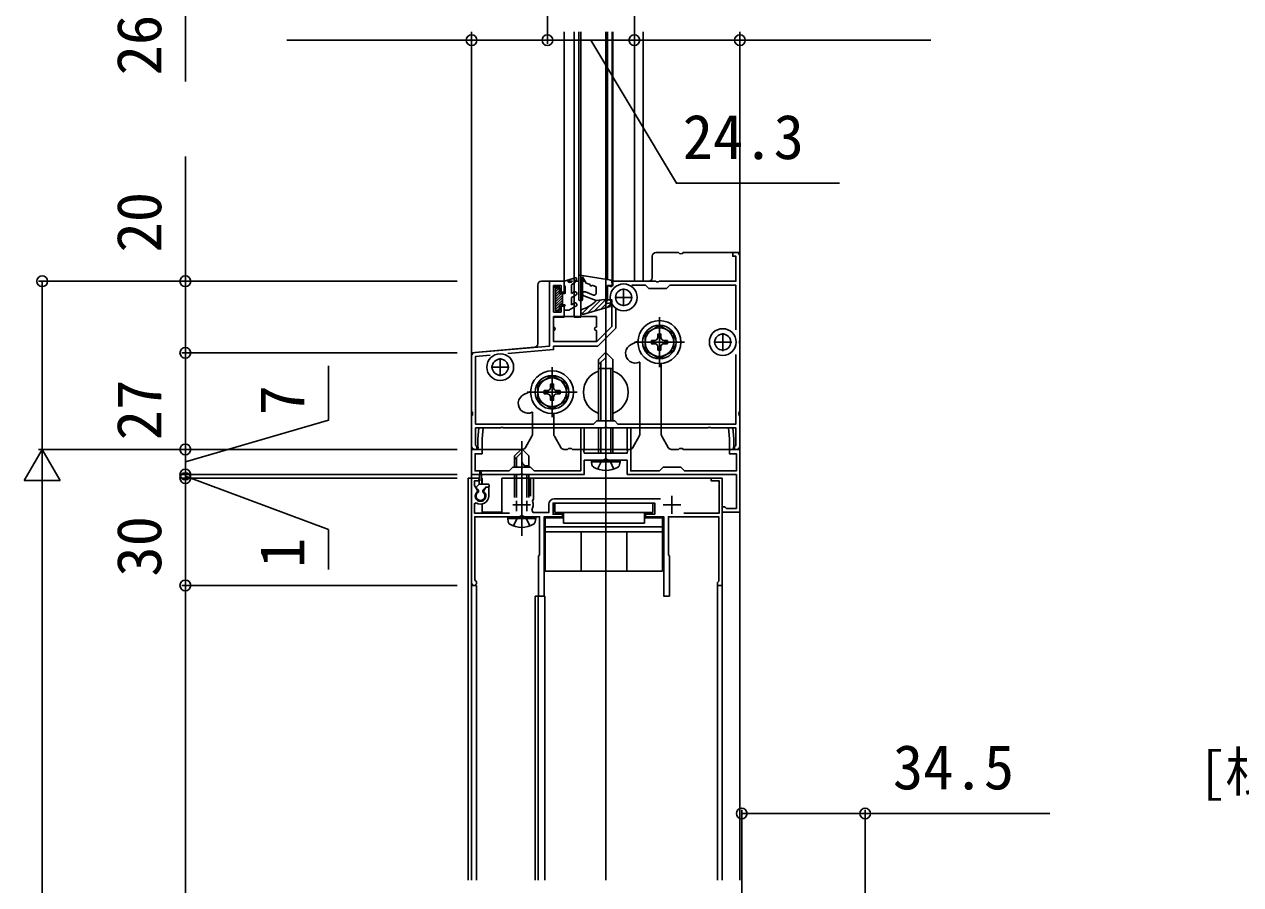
# Model space of a CAD drawing. Units: millimetres, scale not verified. Extents: x -875 to 875, y -1300 to 1294.
# Drawn here: x -676.9 to -336.9, y -110.2 to 130.3 of the extents above; entities that cross this region are included whole.
import ezdxf
from ezdxf.enums import TextEntityAlignment as Align

# ---------------------------------------------------------------- set-up
doc = ezdxf.new("R2010")
doc.units = ezdxf.units.MM
doc.header["$LTSCALE"] = 8
for name, color, linetype in [('0-2_USER1', 3, 'Continuous'), ('0-3_YKK_11', 7, 'Continuous'), ('0-4_YKK_12', 2, 'Continuous'), ('0-5_YKK_13', 4, 'Continuous'), ('0-6_YKK_D', 6, 'Continuous')]:
    doc.layers.add(name, color=color, linetype=linetype)
doc.styles.add('ＭＳ ゴシック', font='')
doc.styles.get('ＭＳ ゴシック').set_extended_font_data('MS Gothic')

msp = doc.modelspace()

# ---------------------------------------------------------------- linework, layer by layer
at = {"layer": '0-2_USER1'}
for p, q in [((-528.7, 56.858), (-527.2, 56.858)), ((-528.4, 50.158), (-528.4, 56.958))]:
    msp.add_line(p, q, dxfattribs=at)
at = {"layer": '0-3_YKK_11'}
for p, q in [((-509.4, 56.458), (-509.4, 51.458)), ((-511.9, 53.958), (-506.9, 53.958)), ((-484.2, 41.458), (-479.2, 41.458)), ((-481.7, 43.958), (-481.7, 38.958)), ((-546.4, 34.458), (-541.4, 34.458)), ((-543.9, 36.958), (-543.9, 31.958)), ((-537.9, -1.542), (-537.9, -6.542)), ((-499.072, -2.342), (-528.8, -2.342)), ((-495.9, -1.542), (-495.9, -6.542)), ((-540.4, -4.042), (-535.4, -4.042)), ((-498.4, -4.042), (-493.4, -4.042))]:
    msp.add_line(p, q, dxfattribs=at)
for points in [[(-476.9, 11.458), (-476.9, 41), (-477.02, 41.183), (-477.02, 41.733), (-476.9, 41.916), (-476.9, 66.458), (-478.9, 66.458), (-478.9, 65.458), (-478, 65.458), (-478, 58.458), (-499.442, 58.458), (-499.625, 58.338), (-500.175, 58.338), (-500.358, 58.458), (-512.4, 58.458), (-512.4, 57.258), (-513.9, 57.258), (-513.9, 53.258), (-512.7, 53.258), (-512.7, 45.814), (-516.855, 41.658), (-529, 41.658), (-529, 48.458), (-526, 48.458), (-526, 51.458), (-526.9, 51.458), (-526.9, 49.858), (-529, 49.858), (-529, 57.258), (-526.9, 57.258), (-526.9, 55.458), (-526, 55.458), (-526, 58.458), (-530.1, 58.458), (-530.1, 40.365), (-551.9, 38.458), (-551.9, 11.458), (-550.4, 11.458), (-550.4, 12.158), (-550.64, 12.452)], [(-507.102, 57.358), (-503.3, 57.358), (-502.4, 56.458), (-497.4, 56.458), (-496.5, 57.358), (-478, 57.358), (-478, 44.906)], [(-541.737, 38.243), (-529, 39.357), (-529, 40.358), (-516.6, 40.358), (-511.6, 45.358), (-511.6, 50.672)], [(-478, 38.01), (-478, 18.558), (-511, 18.558), (-511.9, 19.458), (-516.9, 19.458), (-517.8, 18.558), (-550.8, 18.558), (-550.8, 37.45), (-546.687, 37.81)], [(-477.9, 4.458), (-508.4, 4.458), (-508.4, 8.458), (-513.942, 8.458), (-514.125, 8.578), (-514.675, 8.578), (-514.858, 8.458), (-520.4, 8.458), (-520.4, 4.458), (-537.442, 4.458), (-537.625, 4.578), (-538.175, 4.578), (-538.358, 4.458), (-551.9, 4.458), (-551.9, 11.458), (-550.15, 11.458), (-550.03, 12.033), (-550.15, 12.216), (-550.15, 14.458), (-549.888, 17.458), (-548.683, 17.458), (-548.95, 14.406), (-548.95, 10.258), (-550.9, 10.258), (-550.9, 5.458), (-541.4, 5.458), (-540.4, 6.458), (-535.4, 6.458), (-534.4, 5.458), (-521.4, 5.458), (-521.4, 17.458), (-520.4, 17.458), (-520.4, 11.216), (-520.52, 11.033), (-520.4, 10.458), (-508.4, 10.458), (-508.28, 11.033), (-508.4, 11.216), (-508.4, 17.458), (-507.4, 17.458)], [(-550.64, 12.452), (-550.8, 12.648), (-550.8, 17.458), (-543.858, 17.458), (-543.675, 17.578), (-543.125, 17.578), (-542.942, 17.458), (-514.858, 17.458), (-514.675, 17.578), (-514.125, 17.578), (-513.942, 17.458), (-485.858, 17.458), (-485.675, 17.578), (-485.125, 17.578), (-484.942, 17.458), (-478, 17.458), (-478, 12.648), (-478.16, 12.452), (-478.4, 12.158), (-478.4, 11.458), (-476.9, 11.458)], [(-507.4, 17.458), (-507.4, 5.458), (-499.4, 5.458), (-498.4, 6.458), (-493.4, 6.458), (-492.4, 5.458), (-477.9, 5.458), (-477.9, 10.258), (-479.85, 10.258), (-479.85, 14.406), (-480.117, 17.458), (-478.912, 17.458), (-478.65, 14.458), (-478.65, 12.216), (-478.77, 12.033), (-478.65, 11.458), (-476.9, 11.458), (-476.9, -6.042), (-481.9, -6.042), (-481.9, -4.542), (-481.2, -4.542), (-480.904, -4.792), (-480.608, -5.042), (-477.9, -5.042), (-477.9, 4.458)], [(-550.356, -0.386), (-550.287, -0.005), (-551.1, 1.403), (-551.1, 2.658), (-549.9, 2.658), (-549.9, 3.458), (-551.9, 3.458), (-551.9, -25.842)], [(-550.85, -25.236), (-551, -24.976), (-551, -7.342), (-532.9, -7.342), (-532.9, -18.042), (-533.2, -18.342), (-533.2, -29.542), (-531.6, -29.542), (-531.6, -7.342), (-526.5, -7.342), (-526.5, -6.642), (-529.1, -6.642), (-529.1, -3.542), (-500.7, -3.542), (-500.7, -6.642), (-503.3, -6.642), (-503.3, -7.342), (-498.2, -7.342), (-498.2, -29.542), (-496.6, -29.542), (-496.6, -18.342), (-496.9, -18.042), (-496.9, -7.342), (-482.8, -7.342), (-482.8, -25.342), (-483, -25.542), (-483.2, -25.742), (-483.2, -26.542), (-481.9, -26.542), (-481.9, 3.458), (-484.9, 3.458), (-484.9, 2.658), (-482.7, 2.658), (-482.7, -6.342), (-492.614, -6.342)], [(-534.861, -3.041), (-534.738, -2.694), (-534.6, -2.442), (-534.6, 3.458), (-535.4, 3.458), (-535.4, -1.642)], [(-547.1, -1.542), (-547.1, 0.958), (-547.957, 0.958), (-548.513, -0.005), (-548.444, -0.386)], [(-541.299, -6.342), (-551.1, -6.342), (-551.1, -3.733), (-550.638, -3.48)], [(-530.3, -3.842), (-530.3, -6.142), (-534.727, -6.142), (-535.079, -5.553)]]:
    msp.add_lwpolyline(points, dxfattribs=at)
for centre, radius, start, end in [((-549.4, -1.542), 1.5, 129.59406, 50.40594), ((-549.4, -1.542), 2.3, 237.42101, 0.00001), ((-537.9, -4.042), 3.2, 331.82135, 18.23426), ((-528.8, -3.842), 1.5, 90.00001, 179.99999), ((-551.2, -25.842), 0.7, 180.00001, 60)]:
    msp.add_arc(centre, radius, start, end, dxfattribs=at)
at = {"layer": '0-4_YKK_12'}
for p, q in [((-551.9, 128.158), (-551.9, 24.158)), ((-526.007, 58.458), (-526.007, 128.158)), ((-514.4, 128.158), (-514.4, -108.921)), ((-513.907, 58.955), (-513.907, 128.158)), ((-512.407, 58.458), (-512.407, 128.158)), ((-506.407, 58.458), (-506.407, 128.158)), ((-503.907, 58.458), (-503.907, 128.158)), ((-476.9, -108.921), (-476.9, 128.158)), ((-476.9, 65.958), (-476.9, 128.158)), ((-526.007, 58.458), (-525.977, 58.458)), ((-525.114, 58.458), (-523.686, 58.458)), ((-522.853, 58.458), (-521.901, 58.458)), ((-520.901, 58.458), (-520.16, 58.458)), ((-512.773, 58.458), (-503.907, 58.458)), ((-551.9, 23.958), (-551.9, -108.921)), ((-549.68, 3.458), (-552.9, 3.458)), ((-552.9, 3.458), (-552.9, -108.921)), ((-548.9, 3.458), (-549.119, 3.458)), ((-548.9, 3.458), (-548.9, 1.758)), ((-543.4, 3.458), (-543.4, -6.042)), ((-481.9, 3.458), (-543.4, 3.458)), ((-481.9, 3.458), (-481.9, -108.921)), ((-548.9, -3.787), (-548.9, -6.042)), ((-548.9, -6.042), (-543.4, -6.042)), ((-550.5, -26.542), (-551.9, -26.542)), ((-550.5, -26.542), (-550.5, -108.921)), ((-483.2, -26.542), (-483.2, -108.921)), ((-481.9, -26.542), (-483.2, -26.542)), ((-534.1, -29.542), (-534.1, -108.921)), ((-531.4, -29.542), (-534.1, -29.542)), ((-533.3, -29.542), (-533.3, -108.921)), ((-531.4, -29.542), (-531.4, -108.921))]:
    msp.add_line(p, q, dxfattribs=at)
at = {"layer": '0-5_YKK_13'}
for p, q in [((-523.207, 48.458), (-523.207, 128.158)), ((-521.908, 59.851), (-521.908, 128.158)), ((-521.407, 48.458), (-521.407, 128.158)), ((-512.607, 57.895), (-512.607, 128.158)), ((-501.4, 65.458), (-501.4, 59.458)), ((-500.4, 66.458), (-494.114, 66.458)), ((-492.686, 66.458), (-477.9, 66.458)), ((-476.9, 65.458), (-476.9, 22.172)), ((-532.4, 58.458), (-525.977, 58.458)), ((-526, 58.451), (-522.89, 59.437)), ((-526, 58.451), (-526, 57.451)), ((-524, 57.451), (-523.031, 58.151)), ((-522.54, 59.001), (-523.031, 58.151)), ((-522.853, 58.458), (-521.901, 58.458)), ((-521.901, 53.351), (-521.901, 59.851)), ((-513.446, 58.883), (-521.555, 60.147)), ((-520.901, 59.742), (-520.901, 53.351)), ((-520.901, 59.742), (-519.867, 57.951)), ((-520.901, 58.458), (-520.16, 58.458)), ((-518.782, 57.559), (-519.867, 57.951)), ((-512.773, 58.458), (-502.4, 58.458)), ((-512.6, 57.895), (-512.6, 57.251)), ((-533.4, 57.458), (-533.4, 40.993)), ((-528.4, 56.222), (-527.971, 56.651)), ((-528.4, 56.651), (-528.4, 50.251)), ((-527.3, 56.651), (-528.4, 56.651)), ((-528.4, 55.515), (-527.3, 56.615)), ((-528.4, 54.808), (-527.3, 55.908)), ((-528.4, 54.101), (-527.3, 55.201)), ((-528.4, 53.394), (-526.742, 55.051)), ((-528.4, 52.687), (-526.5, 54.587)), ((-527.3, 56.651), (-527.3, 55.051)), ((-527.3, 55.051), (-525.7, 55.051)), ((-526.5, 55.051), (-526.5, 51.851)), ((-526, 57.451), (-525.7, 56.931)), ((-525.7, 56.931), (-525.7, 55.051)), ((-524, 57.451), (-524, 55.051)), ((-524, 55.051), (-523.25, 55.484)), ((-522.75, 54.618), (-524, 53.896)), ((-517.1, 53.051), (-520.52, 54.392)), ((-517.782, 54.608), (-520.082, 55.51)), ((-517.1, 56.951), (-518.218, 57.355)), ((-517.1, 56.951), (-517.1, 55.073)), ((-513.9, 57.251), (-513.9, 53.451)), ((-513.9, 57.251), (-512.99, 56.965)), ((-528.4, 51.979), (-526.5, 53.879)), ((-528.4, 51.272), (-526.5, 53.172)), ((-528.4, 50.565), (-527.3, 51.665)), ((-527.3, 51.851), (-525.7, 51.851)), ((-527.3, 51.851), (-527.3, 50.251)), ((-527.114, 51.851), (-526.5, 52.465)), ((-526, 51.331), (-525.7, 51.851)), ((-526, 51.331), (-526, 50.351)), ((-522.75, 51.477), (-524.7, 50.351)), ((-524, 53.896), (-524, 51.91)), ((-524, 51.91), (-523.25, 52.343)), ((-521.201, 53.051), (-521.601, 53.051)), ((-518.971, 51.472), (-521.08, 49.363)), ((-513.2, 51.451), (-520.5, 49.28)), ((-515.894, 53.202), (-519.526, 49.57)), ((-514.355, 53.394), (-517.609, 50.14)), ((-513.9, 53.451), (-517.1, 53.051)), ((-514.201, 52.201), (-515.692, 50.71)), ((-513.2, 51.855), (-513.775, 51.28)), ((-513.2, 51.451), (-513.2, 52.451)), ((-529.007, 48.658), (-517.007, 48.658)), ((-529.007, 45.658), (-529.007, 48.658)), ((-528.4, 50.251), (-527.3, 50.251)), ((-528.007, 50.251), (-527.3, 50.958)), ((-526, 50.351), (-524.7, 50.351)), ((-521.4, 48.458), (-523.2, 48.458)), ((-517.007, 48.658), (-517.007, 45.658)), ((-499.4, 48.459), (-499.4, 34.459)), ((-517.007, 44.658), (-517.007, 41.658)), ((-507.269, 40.823), (-505.395, 41.697)), ((-492.4, 41.459), (-506.4, 41.459)), ((-551.9, 37.542), (-551.9, 22.172)), ((-550.987, 38.538), (-534.313, 39.997)), ((-529.4, 34.458), (-529.4, 20.458)), ((-516.4, 35.194), (-514.4, 37.194)), ((-516.4, 34.058), (-512.4, 34.058)), ((-515.8, 19.458), (-515.8, 35.794)), ((-513, 19.458), (-513, 34.058)), ((-504.944, 35.838), (-504.9, 35.859)), ((-504.9, 35.859), (-504.9, 15.623)), ((-498.9, 35.479), (-498.9, 15.623)), ((-537.269, 26.823), (-535.395, 27.697)), ((-522.4, 27.458), (-536.4, 27.458)), ((-551.9, 20.744), (-551.9, 12.458)), ((-534.944, 21.838), (-534.9, 21.859)), ((-534.9, 21.859), (-534.9, 15.623)), ((-528.9, 21.479), (-528.9, 15.623)), ((-476.9, 20.744), (-476.9, 12.458)), ((-516.4, 10.458), (-516.4, 17.458)), ((-515.8, 10.458), (-515.8, 17.458)), ((-513, 10.458), (-513, 17.458)), ((-512.4, 10.458), (-512.4, 17.458)), ((-537.9, -12.684), (-537.9, 13.793)), ((-536.861, 11.958), (-535.034, 15.123)), ((-526.938, 11.958), (-528.766, 15.123)), ((-506.861, 11.958), (-505.034, 15.123)), ((-496.938, 11.958), (-498.766, 15.123)), ((-542.395, 11.458), (-550.9, 11.458)), ((-542.395, 11.458), (-537.727, 11.458)), ((-539.9, 9.658), (-537.9, 11.658)), ((-539.9, 8.658), (-537.9, 10.658)), ((-535.9, 9.658), (-537.9, 11.658)), ((-537.9, 11.658), (-537.9, 8.191)), ((-526.072, 11.458), (-525.114, 11.458)), ((-523.686, 11.458), (-507.727, 11.458)), ((-496.072, 11.458), (-494.114, 11.458)), ((-492.686, 11.458), (-491.4, 11.458)), ((-491.4, 11.458), (-477.9, 11.458)), ((-539.9, 9.658), (-539.9, 6.458)), ((-539.3, 6.458), (-539.3, 9.258)), ((-536.567, 6.858), (-535.9, 6.858)), ((-536.5, 6.458), (-536.5, 6.858)), ((-535.9, 6.458), (-535.9, 9.658)), ((-518.4, 7.958), (-518.259, 7.156)), ((-510.4, 7.958), (-510.541, 7.156)), ((-510.4, 7.958), (-510.488, 8.458)), ((-549.8, 1.758), (-549.549, 5.319)), ((-549, 1.758), (-549.25, 5.319)), ((-539.9, 4.458), (-539.9, -1.942)), ((-539.3, -1.971), (-539.3, 4.458)), ((-536.5, -1.971), (-536.5, 4.458)), ((-535.9, -1.942), (-535.9, 4.458)), ((-550.509, 0.97), (-549.8, 1.758)), ((-550, 0.058), (-550.498, 0.557)), ((-550, -0.445), (-550, 0.058)), ((-547.3, 1.758), (-549.8, 1.758)), ((-548.8, 0.058), (-547.9, 0.958)), ((-548.8, -0.445), (-548.8, 0.058)), ((-547.3, 0.958), (-547.9, 0.958)), ((-547, 1.458), (-547, 1.258)), ((-539.3, -5.791), (-539.3, -2.91)), ((-536.5, -5.791), (-536.5, -2.91)), ((-501.2, -6.142), (-528.6, -6.142)), ((-526.2, -9.142), (-526.2, -6.142)), ((-503.6, -9.142), (-503.6, -6.142)), ((-541.812, -7.842), (-541.64, -8.817)), ((-534.076, -7.342), (-541.724, -7.342)), ((-540.2, -9.921), (-539.045, -7.605)), ((-539.045, -7.605), (-537.9, -6.996)), ((-536.755, -7.605), (-537.9, -6.996)), ((-535.6, -9.921), (-536.755, -7.605)), ((-533.988, -7.842), (-534.16, -8.817)), ((-533.988, -7.842), (-534.076, -7.342)), ((-526.2, -7.642), (-531.3, -7.642)), ((-498.5, -10.142), (-531.3, -10.142)), ((-503.6, -9.142), (-526.2, -9.142)), ((-498.5, -7.642), (-503.6, -7.642)), ((-498.5, -22.542), (-498.5, -7.642)), ((-498.5, -11.542), (-531.3, -11.542)), ((-521.3, -22.542), (-521.3, -11.542)), ((-508.5, -22.542), (-508.5, -11.542))]:
    msp.add_line(p, q, dxfattribs=at)
for points in [[(-513.2, 52.451), (-514.4, 52.151), (-513.9, 53.451)], [(-517.007, 41.658), (-529.007, 41.658), (-529.007, 44.658)], [(-500.72, 41.899), (-501.65, 41.899), (-501.65, 41.019), (-500.72, 41.019)], [(-498.96, 42.779), (-498.96, 43.709), (-499.84, 43.709), (-499.84, 42.779)], [(-498.08, 41.019), (-497.15, 41.019), (-497.15, 41.899), (-498.08, 41.899)], [(-516.4, 19.458), (-516.4, 36.608), (-514.55, 38.458), (-514.25, 38.458)], [(-512.4, 19.458), (-512.4, 36.608), (-514.25, 38.458)], [(-499.84, 40.139), (-499.84, 39.209), (-498.96, 39.209), (-498.96, 40.139)], [(-530.72, 27.898), (-531.65, 27.898), (-531.65, 27.018), (-530.72, 27.018)], [(-528.96, 28.778), (-528.96, 29.708), (-529.84, 29.708), (-529.84, 28.778)], [(-528.08, 27.018), (-527.15, 27.018), (-527.15, 27.898), (-528.08, 27.898)], [(-529.84, 26.138), (-529.84, 25.208), (-528.96, 25.208), (-528.96, 26.138)], [(-510.4, 7.958), (-518.4, 7.958), (-518.312, 8.458), (-510.488, 8.458)], [(-514.4, 8.842), (-515.587, 8.211), (-516.7, 5.979)], [(-514.4, 8.842), (-513.213, 8.211), (-512.1, 5.979)], [(-501.2, -6.142), (-501.2, -3.542), (-528.6, -3.542), (-528.6, -6.142)], [(-533.988, -7.842), (-541.812, -7.842), (-541.724, -7.342)], [(-531.3, -7.642), (-531.3, -22.542), (-498.5, -22.542)]]:
    msp.add_lwpolyline(points, dxfattribs=at)
for points in [[(-499.4, 46.077), (-503.4, 43.768), (-503.4, 39.149), (-499.4, 36.84), (-495.4, 39.149), (-495.4, 43.768)], [(-529.4, 32.077), (-533.4, 29.768), (-533.4, 25.149), (-529.4, 22.839), (-525.4, 25.149), (-525.4, 29.768)]]:
    msp.add_lwpolyline(points, close=True, dxfattribs=at)
for centre, radius in [((-509.4, 53.958), 3.75), ((-509.4, 53.958), 2.25), ((-499.4, 41.459), 6), ((-499.4, 41.459), 4.7), ((-499.4, 41.459), 4), ((-481.7, 41.458), 3.75), ((-481.7, 41.458), 2.25), ((-543.9, 34.458), 3.75), ((-543.9, 34.458), 2.25), ((-529.4, 27.458), 6), ((-529.4, 27.458), 4.7), ((-529.4, 27.458), 4)]:
    msp.add_circle(centre, radius, dxfattribs=at)
for centre, radius, start, end in [((-500.4, 65.458), 1, 90, 180), ((-493.4, 67.158), 1, 224.427, 315.573), ((-477.9, 65.458), 1, 0, 90), ((-532.4, 57.458), 1, 90, 180), ((-524.4, 59.158), 1, 224.427, 315.573), ((-522.8, 59.151), 0.3, 329.99576, 107.58989), ((-521.601, 59.851), 0.3, 81.13685, 180), ((-513.6, 57.895), 1, 360, 81.13685), ((-502.4, 59.458), 1, 270, 0), ((-523, 55.051), 0.5, 299.99999, 119.99999), ((-520.301, 54.951), 0.6, 68.58523, 248.58523), ((-518.5, 57.457), 0.3, 160.132, 340.132), ((-517.6, 55.073), 0.5, 248.58523, 0), ((-512.9, 57.251), 0.3, 252.5424, 360), ((-523, 51.91), 0.5, 299.99999, 119.99999), ((-521.601, 53.351), 0.3, 180, 270), ((-521.201, 53.351), 0.3, 270, 0), ((-523.134, 58.304), 8, 286.24741, 318.96135), ((-520.7, 49.951), 0.7, 106.24741, 286.56104), ((-529.007, 45.158), 0.5, 270, 90), ((-517.007, 45.158), 0.5, 90, 270), ((-534.4, 40.993), 1, 275, 0), ((-506.106, 38.331), 2.75, 115, 295), ((-500.72, 42.779), 0.88, 270, 0), ((-500.72, 40.139), 0.88, 0, 90), ((-498.08, 42.779), 0.88, 180, 270), ((-498.08, 40.139), 0.88, 90, 180), ((-550.9, 37.542), 1, 95, 180), ((-514.4, 27.458), 6.25, 108.66519, 251.33481), ((-514.4, 27.458), 6.25, 288.66066, 71.33934), ((-530.72, 28.778), 0.88, 270, 0), ((-528.08, 28.778), 0.88, 180, 270), ((-536.106, 24.331), 2.75, 115, 295), ((-530.72, 26.138), 0.88, 0, 90), ((-528.08, 26.138), 0.88, 90, 180), ((-552.6, 21.458), 1, 314.427, 45.573), ((-476.2, 21.458), 1, 134.427, 225.573), ((-535.9, 15.623), 1, 330, 360), ((-527.9, 15.623), 1, 180, 210), ((-505.9, 15.623), 1, 330, 0), ((-497.9, 15.623), 1, 180, 210), ((-550.9, 12.458), 1, 180, 270), ((-537.727, 12.458), 1, 270, 330), ((-526.072, 12.458), 1, 210, 270), ((-524.4, 10.758), 1, 44.427, 135.573), ((-507.727, 12.458), 1, 270, 330), ((-496.072, 12.458), 1, 210, 270), ((-493.4, 10.758), 1, 44.427, 135.573), ((-477.9, 12.458), 1, 270, 0), ((-536.567, 8.191), 1.333, 180, 270), ((-517.372, 7.312), 0.9, 190, 237.94412), ((-511.428, 7.312), 0.9, 302.05588, 350), ((-549.4, 5.308), 0.15, 4.02199, 175.97804), ((-514.4, 12.058), 6.5, 237.94412, 302.05588), ((-550.286, 0.769), 0.3, 138.01099, 225.00089), ((-547.3, 1.458), 0.3, 0, 90), ((-547.3, 1.258), 0.3, 270, 0), ((-549.4, -1.542), 1.25, 118.68621, 61.31597), ((-540.754, -8.66), 0.9, 190, 239.36409), ((-537.9, -3.842), 6.5, 239.36409, 300.63591), ((-535.046, -8.66), 0.9, 300.63591, 350)]:
    msp.add_arc(centre, radius, start, end, dxfattribs=at)
at = {"layer": '0-6_YKK_D'}
for p, q in [((-530.707, 164.858), (-530.707, 124.858)), ((-506.407, 164.858), (-506.407, 124.858)), ((-530.707, 125.858), (-506.407, 125.858)), ((-555.9, 58.458), (-672.9, 58.458)), ((-671.9, 58.458), (-671.9, 11.458)), ((-555.9, 58.458), (-632.9, 58.458)), ((-555.9, 38.458), (-632.9, 38.458)), ((-555.9, 38.458), (-632.9, 38.458)), ((-631.9, 38.458), (-631.9, 11.458)), ((-671.9, 11.458), (-676.9, 2.798)), ((-555.9, 11.458), (-672.9, 11.458)), ((-555.9, 11.458), (-672.9, 11.458)), ((-671.9, 11.458), (-666.9, 2.798)), ((-671.9, 11.458), (-671.9, -5.862)), ((-555.9, 11.458), (-632.9, 11.458)), ((-555.9, 11.458), (-632.9, 11.458)), ((-631.9, 11.458), (-631.9, 4.458)), ((-631.9, 4.458), (-631.9, 10.458)), ((-555.9, 4.458), (-632.9, 4.458)), ((-555.9, 4.458), (-632.9, 4.458)), ((-555.9, 3.458), (-632.9, 3.458)), ((-555.9, 3.458), (-632.9, 3.458)), ((-631.9, 4.458), (-631.9, 3.458)), ((-631.9, 4.458), (-631.9, 3.458)), ((-631.9, 3.458), (-631.9, -2.542)), ((-631.9, 3.458), (-631.9, -26.542)), ((-676.9, 2.798), (-666.9, 2.798)), ((-671.9, 1.458), (-671.9, -558.3)), ((-555.9, -26.542), (-632.9, -26.542)), ((-555.9, -26.542), (-632.9, -26.542)), ((-631.9, -220.3), (-631.9, -26.542)), ((-476.4, -170.3), (-476.4, -89.3)), ((-441.9, -170.3), (-441.9, -89.3))]:
    msp.add_line(p, q, dxfattribs=at)
for points in [[(-631.9, 192.358), (-631.9, 165.858), (-631.9, 114.256)], [(-530.707, 125.858), (-551.9, 125.858), (-603.502, 125.858)], [(-518.557, 125.858), (-494.653, 85.858), (-449.051, 85.858)], [(-506.407, 125.858), (-476.9, 125.858), (-423.503, 125.858)], [(-631.9, 38.458), (-631.9, 58.458), (-631.9, 93.355)], [(-631.9, 7.958), (-591.9, 19.605), (-591.9, 34.781)], [(-631.9, 3.958), (-591.9, -10.94), (-591.9, -22.06)], [(-476.4, -90.3), (-441.9, -90.3), (-390.298, -90.3)]]:
    msp.add_lwpolyline(points, dxfattribs=at)
for centre in [(-551.9, 125.858), (-530.707, 125.858), (-530.707, 125.858), (-506.407, 125.858), (-506.407, 125.858), (-476.9, 125.858), (-671.9, 58.458), (-631.9, 58.458), (-631.9, 38.458), (-631.9, 38.458), (-631.9, 11.458), (-631.9, 11.458), (-631.9, 4.458), (-631.9, 4.458), (-631.9, 3.458), (-631.9, 3.458), (-631.9, -26.542), (-631.9, -26.542), (-476.4, -90.3), (-441.9, -90.3)]:
    msp.add_circle(centre, 1.5, dxfattribs=at)

# ---------------------------------------------------------------- texts
at = {"layer": '0-2_USER1', "style": 'ＭＳ ゴシック'}
msp.add_text('[根太A：4尺の場合]', height=11, dxfattribs=at).set_placement((-348.705, -87.442), align=Align.BOTTOM_LEFT)
at = {"layer": '0-6_YKK_D', "style": 'ＭＳ ゴシック'}
for s, p in [('26.5', (-634.9, 116)), ('20', (-634.9, 66.497)), ('27', (-634.9, 14.009)), ('7', (-594.9, 20.963)), ('30', (-634.9, -24.099)), ('1', (-594.9, -21.668))]:
    msp.add_text(s, height=12.46, rotation=90, dxfattribs=at).set_placement(p, align=Align.BOTTOM_LEFT)
for s, p in [('24.3', (-492.909, 88.858)), ('34.5', (-434.156, -87.3))]:
    msp.add_text(s, height=12.46, dxfattribs=at).set_placement(p, align=Align.BOTTOM_LEFT)

doc.saveas('drawing.dxf')
